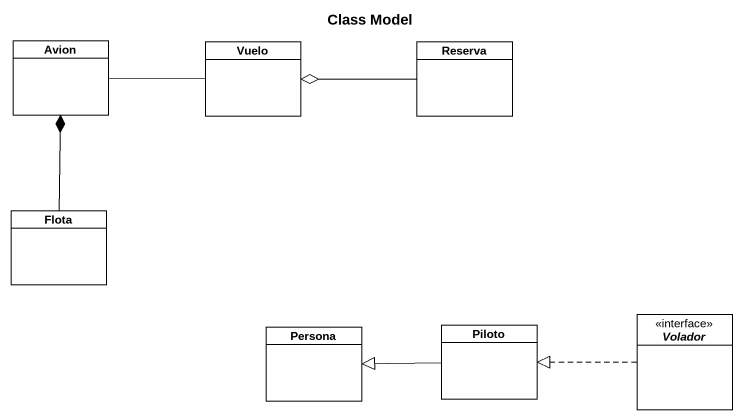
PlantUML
@startuml
title Class Model
hide circle
hide empty members
class Avion
class Vuelo
class Reserva
class Flota
class Persona
class Piloto
interface Volador <<interface>>
Avion -right- Vuelo
Reserva -left-o Vuelo
Flota -up-* Avion
Piloto -left-|> Persona
Volador .left.|> Piloto
@enduml
